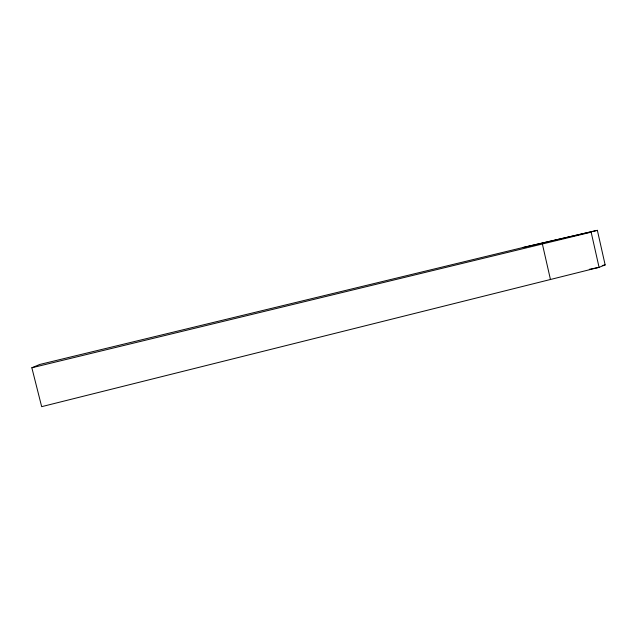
<?xml version="1.0" encoding="UTF-8"?>
<svg xmlns="http://www.w3.org/2000/svg" width="637" height="637" viewBox="0 0 637 637"><rect width="100%" height="100%" fill="white"/><g stroke="black" fill="none" stroke-linecap="round" stroke-linejoin="round"><path stroke-width="0.96" d="M31.85 367.772L39.757 364.468L523.152 247.459L597.371 230.339L605.15 264.92L599.067 267.341L41.668 406.661L31.85 367.772L591.152 232.171L599.067 267.341L589.321 269.308M523.152 247.459L597.371 230.339M602.26 265.51L605.15 264.92M542.382 244.035L550.472 279.595"/></g></svg>
